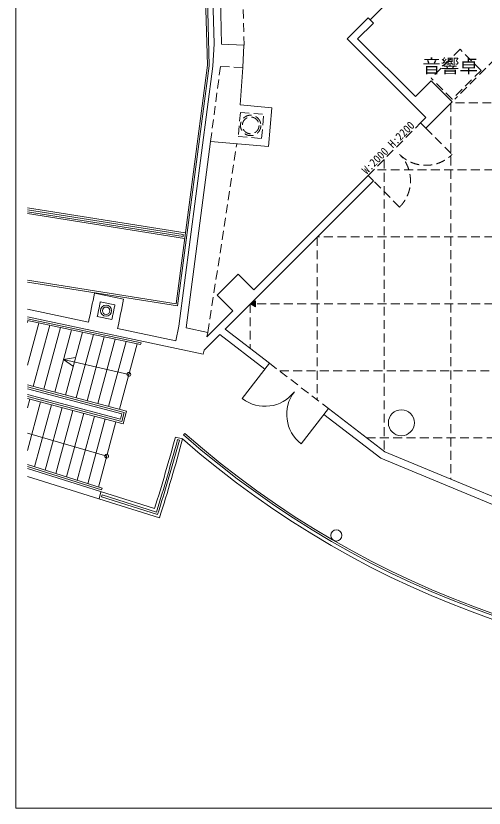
# Model space of a CAD drawing. Units: millimetres, scale not verified. Extents: x -36057 to 20255, y -22762 to 18611.
# Drawn here: x -36057 to -23448, y -20589 to 726 of the extents above; entities that cross this region are included whole.
import ezdxf
from ezdxf.enums import TextEntityAlignment as Align

# ---------------------------------------------------------------- set-up
doc = ezdxf.new("R2010")
doc.units = ezdxf.units.MM
doc.header["$LTSCALE"] = 200
doc.linetypes.add('DASHED1', pattern=[1.8, 1.2, -0.6])
doc.linetypes.add('DASHED2', pattern=[3, 2, -1])
for name, color, linetype, lineweight in [('1-0_121', 7, 'Continuous', 9), ('1-2_130', 7, 'DASHED1', 9), ('1-A', 7, 'Continuous', 9), ('1-E', 7, 'Continuous', 9), ('1-F', 7, 'Continuous', 9), ('F-F', 7, 'Continuous', 9)]:
    doc.layers.add(name, color=color, linetype=linetype, lineweight=lineweight)
doc.styles.add('HGｺﾞｼｯｸE', font='')
doc.styles.add('ＭＳ ゴシック', font='')
doc.styles.get('HGｺﾞｼｯｸE').set_extended_font_data('HGｺﾞｼｯｸE')
doc.styles.get('ＭＳ ゴシック').set_extended_font_data('MS Gothic')

msp = doc.modelspace()

# ---------------------------------------------------------------- linework, layer by layer
at = {"layer": '1-0_121'}
for p, q in [((-31096.9, 6958.6), (-30899, -600)), ((-31050.5, 6982.2), (-30851.4, -621.2)), ((-30516.6, -35), (-30699.6, 6953.1)), ((-30716.9, -24.5), (-30894.1, 6741.8)), ((-25476.8, 1664.6), (-26519.8, 621.6)), ((-26572.8, 674.6), (-27138.5, 109)), ((-26431.4, 533.2), (-26572.8, 674.6)), ((-26431.4, 533.2), (-26855.6, 109)), ((-25300, -1446.7), (-26855.6, 109)), ((-30716.9, -24.5), (-30748.3, -623.7)), ((-30516.6, -35), (-29918, -66.4)), ((-29918, -66.4), (-29949.4, -665.5)), ((-31743.9, -7017.4), (-30899, -600)), ((-30851.4, -621.2), (-31701, -7074.8)), ((-31670, -7623.8), (-30748.3, -623.7)), ((-24875.7, -1022.4), (-25300, -1446.7)), ((-25158.6, -2153.8), (-25017.2, -2295.2)), ((-24875.7, -2153.8), (-25017.2, -2295.2)), ((-31473.6, -7664.3), (-30813.9, -2653.8)), ((-29256.6, -2790.1), (-30813.9, -2653.8)), ((-26572.8, -3568), (-29648.7, -6643.9)), ((-26572.8, -3568), (-26431.4, -3709.4)), ((-26431.4, -3709.4), (-29507.3, -6785.3)), ((-35744.4, -4441.7), (-31493.4, -5114.9)), ((-35744.4, -4492.3), (-31549.3, -5156.7)), ((-35744.4, -4542.9), (-31555.9, -5206.3)), ((-35744.4, -4593.5), (-31513, -5263.7)), ((-31549.3, -5156.7), (-31555.9, -5206.3)), ((-35744.4, -6383.7), (-31743.9, -7017.4)), ((-30073, -6219.6), (-30638.7, -6785.3)), ((-29648.7, -6643.9), (-30073, -6219.6)), ((-35744.4, -6434.4), (-31701, -7074.8)), ((-33938.4, -6731.4), (-33155.8, -6897.8)), ((-30638.7, -6785.3), (-30214.4, -7209.6)), ((-35744.4, -7165.4), (-34099.7, -7515)), ((-30912.5, -7907.7), (-30214.4, -7209.6)), ((-35744.4, -7369.9), (-31012, -8375.8)), ((-35744.4, -7421), (-32686.4, -8071)), ((-35744.4, -7472.1), (-32699.4, -8119.4)), ((-35744.4, -7520.1), (-35732.2, -7474.7)), ((-35744.4, -8669.2), (-35438.3, -7537.2)), ((-35589.5, -9245.2), (-35144.4, -7599.7)), ((-35299.3, -9321.6), (-34850.5, -7662.1)), ((-31669.8, -7622.6), (-31752.9, -8013.9)), ((-31473.6, -7664.3), (-30887.2, -7788.9)), ((-35009.2, -9398), (-34556.6, -7724.6)), ((-34719.1, -9474.4), (-34262.8, -7787.1)), ((-34429, -9550.8), (-33968.9, -7849.5)), ((-33317.2, -7681.4), (-31752.9, -8013.9)), ((-30988.8, -8266.9), (-30566.7, -7844.7)), ((-30887.2, -7788.9), (-30912.5, -7907.7)), ((-29350.1, -8778.3), (-30566.7, -7844.7)), ((-34138.9, -9627.1), (-33675, -7912)), ((-33848.7, -9703.5), (-33381.1, -7974.5)), ((-33558.6, -9779.9), (-33087.2, -8036.9)), ((-33268.5, -9856.3), (-32793.3, -8099.4)), ((-32699.4, -8119.4), (-32686.4, -8071)), ((-30988.8, -8266.9), (-31012, -8375.8)), ((-34451.4, -8464.4), (-34771.5, -8519.1)), ((-34771.5, -8519.1), (-33014.9, -8918.6)), ((-34506.5, -8706.8), (-34771.5, -8519.1)), ((-29228.3, -8619.6), (-29958.8, -9571.6)), ((-33076.2, -9906.9), (-35744.4, -9204.4)), ((-33137.3, -9942.5), (-35744.4, -9256.1)), ((-33198.4, -9978.1), (-35744.4, -9307.8)), ((-33236.7, -10123.2), (-35744.4, -9462.9)), ((-33201.1, -10184.3), (-35744.4, -9514.7)), ((-33165.5, -10245.3), (-35744.4, -9566.4)), ((-35680.8, -9583.1), (-35744.4, -9818.3)), ((-35390.7, -9659.5), (-35744.4, -10967.3)), ((-35100.6, -9735.9), (-35552.9, -11408.2)), ((-34810.5, -9812.2), (-35266.5, -11498.5)), ((-34520.4, -9888.6), (-34980.2, -11588.8)), ((-34230.2, -9965), (-34693.8, -11679.1)), ((-33198.4, -9978.1), (-33236.7, -10123.2)), ((-33137.3, -9942.5), (-33201.1, -10184.3)), ((-33076.2, -9906.9), (-33165.5, -10245.3)), ((-28372.1, -10789.1), (-27641.6, -9837.1)), ((-27763.4, -9995.8), (-26226.7, -11174.9)), ((-27641.6, -9837.1), (-26125.8, -11000.2)), ((-33940.1, -10041.4), (-34407.5, -11769.4)), ((-33650, -10117.8), (-34121.1, -11859.7)), ((-33359.9, -10194.2), (-33834.7, -11949.9)), ((-35744.4, -10503.1), (-33610, -11119)), ((-31761.2, -10604.5), (-31568, -10656.2)), ((-31506, -10510.7), (-31540, -10547.3)), ((-31701.8, -10672.2), (-31653.5, -10685.1)), ((-26226.7, -11174.9), (-20799.9, -13422.8)), ((-35744.4, -11347.8), (-33735, -11981.4)), ((-35744.4, -11400.3), (-33750, -12029.1)), ((-35744.4, -11452.7), (-32321.9, -12531.8)), ((-35744.4, -11662.4), (-32191.3, -12782.7)), ((-33817.3, -12270), (-33765.1, -12076.8)), ((-33750, -12029.1), (-33735, -11981.4)), ((-33749.4, -12210.4), (-33736.3, -12162.1)), ((-32239.5, -12686.4), (-33749.4, -12210.4)), ((-32272.2, -12623.7), (-33736.3, -12162.1))]:
    msp.add_line(p, q, dxfattribs=at)
at = {"layer": '1-0_121', "linetype": 'DASHED1'}
for p, q in [((-30010.4, -1870.9), (-30067, -2518.4)), ((-30010.4, -1870.9), (-29381.7, -1925.9)), ((-29438.4, -2573.4), (-29381.7, -1925.9)), ((-25017.2, -2295.2), (-24310, -3002.3)), ((-30067, -2518.4), (-29438.4, -2573.4)), ((-25724.3, -4416.5), (-26431.4, -3709.4))]:
    msp.add_line(p, q, dxfattribs=at)
at = {"layer": '1-0_121', "linetype": 'DASHED2'}
for p, q in [((-33781.8, -6969.2), (-33390.6, -7052.4)), ((-33862.5, -7361), (-33471.2, -7444.1))]:
    msp.add_line(p, q, dxfattribs=at)
at = {"layer": '1-0_121'}
for points in [[(-27138.5, 109), (-25017.2, -2012.4), (-25158.6, -2153.8)], [(-24875.7, -2153.8), (-24310, -1588.1), (-24875.7, -1022.4)], [(-29256.6, -2790.1), (-29165.1, -1744.1), (-30014.6, -1669.7)], [(-29228.3, -8619.6), (-30424, -7702.1), (-29507.3, -6785.3)], [(-26125.8, -11000.2), (-20747.7, -13227.9), (-18853.4, -13477.3)]]:
    msp.add_lwpolyline(points, dxfattribs=at)
at = {"layer": '1-0_121', "linetype": 'DASHED1'}
msp.add_lwpolyline([(-30813.9, -2653.8), (-30548, -634.2), (-29949.4, -665.5)], dxfattribs=at)
for radius in [275, 225]:
    msp.add_circle((-29733.8, -2221.3), radius, dxfattribs=at)
at = {"layer": '1-0_121'}
for centre, radius in [((-33626.7, -7206.6), 150), ((-33626.7, -7206.6), 100), ((-33014.9, -8918.6), 50), ((-25676.2, -10221.5), 350), ((-33610, -11119), 50), ((-27426.2, -13252.6), 150)]:
    msp.add_circle(centre, radius, dxfattribs=at)
for centre, radius, start, end in [((-79468.8, 2129.9), 49600, 355.60647, 356.76896), ((-79538.2, 2245.5), 46475, 347.87672, 348.86301), ((-79538.2, 2245.5), 47275, 347.8788, 348.84841), ((-14976.2, 8311.4), 25050, 228.71002, 315.80057), ((-14976.2, 8311.4), 25200, 228.8225, 315.7958), ((-14976.2, 8311.4), 25100, 228.70696, 315.79897), ((-29350.1, -8778.3), 1000, 232.5, 322.5), ((-27763.4, -9995.8), 1000, 142.5, 232.5), ((-79464.8, 2229.9), 49400, 342.61333, 344.94149), ((-79464.8, 2229.9), 49600, 342.38184, 344.94177), ((-79464.8, 2229.9), 49475, 342.52895, 344.88369), ((-79464.8, 2229.9), 49525, 342.47108, 344.88382)]:
    msp.add_arc(centre, radius, start, end, dxfattribs=at)
at = {"layer": '1-0_121', "linetype": 'DASHED1'}
for centre, start, end in [((-26431.4, -3709.4), 315, 45), ((-25017.2, -2295.2), 225, 315)]:
    msp.add_arc(centre, 1000, start, end, dxfattribs=at)
at = {"layer": '1-0_121', "linetype": 'DASHED2'}
for radius, start, end in [(46675, 348.12276, 348.61379), (47075, 348.12171, 348.60857)]:
    msp.add_arc((-79538.2, 2245.5), radius, start, end, dxfattribs=at)
at = {"layer": '1-2_130'}
for p, q in [((-29910.9, -66.2), (-30096.4, 7016.5)), ((-20350.2, 2371.7), (-24239.3, -1517.4)), ((-24097.9, -173.9), (-24875.7, -951.7)), ((-23532.2, -739.6), (-24097.9, -173.9)), ((-30887.2, -7788.9), (-30106.1, -2715.8))]:
    msp.add_line(p, q, dxfattribs=at)
msp.add_lwpolyline([(-23532.2, -739.6), (-24310, -1517.4), (-24875.7, -951.7)], dxfattribs=at)
at = {"layer": '1-E'}
for p, q in [((-29742.6, -7020.7), (-29601.2, -6939)), ((-29742.6, -7020.7), (-29601.2, -7102.3)), ((-29740.7, -7021.8), (-29740.7, -7019.6)), ((-29735.7, -7024.7), (-29735.7, -7016.7)), ((-29730.7, -7027.6), (-29730.7, -7013.8)), ((-29725.7, -7030.5), (-29725.7, -7010.9)), ((-29720.7, -7033.3), (-29720.7, -7008.1)), ((-29715.7, -7036.2), (-29715.7, -7005.2)), ((-29710.7, -7039.1), (-29710.7, -7002.3)), ((-29705.7, -7042), (-29705.7, -6999.4)), ((-29700.7, -7044.9), (-29700.7, -6996.5)), ((-29695.7, -7047.8), (-29695.7, -6993.6)), ((-29690.7, -7050.7), (-29690.7, -6990.7)), ((-29685.7, -7053.5), (-29685.7, -6987.8)), ((-29680.7, -7056.4), (-29680.7, -6985)), ((-29675.7, -7059.3), (-29675.7, -6982.1)), ((-29670.7, -7062.2), (-29670.7, -6979.2)), ((-29665.7, -7065.1), (-29665.7, -6976.3)), ((-29660.7, -7068), (-29660.7, -6973.4)), ((-29655.7, -7070.9), (-29655.7, -6970.5)), ((-29650.7, -7073.8), (-29650.7, -6967.6)), ((-29645.7, -7076.6), (-29645.7, -6964.7)), ((-29640.7, -7079.5), (-29640.7, -6961.9)), ((-29635.7, -7082.4), (-29635.7, -6959)), ((-29630.7, -7085.3), (-29630.7, -6956.1)), ((-29625.7, -7088.2), (-29625.7, -6953.2)), ((-29620.7, -7091.1), (-29620.7, -6950.3)), ((-29615.7, -7094), (-29615.7, -6947.4)), ((-29610.7, -7096.8), (-29610.7, -6944.5)), ((-29605.7, -7099.7), (-29605.7, -6941.7)), ((-29601.2, -6939), (-29601.2, -7102.3))]:
    msp.add_line(p, q, dxfattribs=at)
at = {"layer": '1-F', "color": 4, "linetype": 'DASHED1'}
for p, q in [((-24340.5, -1618.6), (-24340.5, -11739.7)), ((-20736.2, -1614.3), (-24336.2, -1614.3)), ((-26572.8, -3568), (-25158.6, -2153.8)), ((-26142.7, -3137.9), (-26142.7, -10987.3)), ((-2682.7, -3416.4), (-26421.2, -3416.4)), ((-27944.8, -5222.8), (-27944.8, -9604.5)), ((-880.6, -5218.6), (-27940.5, -5218.6)), ((-29746.9, -7025), (-29746.9, -8221.6)), ((921.5, -7020.7), (-29742.6, -7020.7)), ((-29228.3, -8619.6), (-27641.6, -9837.1)), ((-989, -8822.8), (-28963.4, -8822.8)), ((-3337.6, -10625), (-26614.8, -10625))]:
    msp.add_line(p, q, dxfattribs=at)
at = {"layer": 'F-F'}
msp.add_line((-36056.7, -20589.1), (19943.3, -20589.1), dxfattribs=at)
msp.add_lwpolyline([(19943.3, 18610.9), (-36056.7, 18610.9), (-36056.7, -20589.1)], dxfattribs=at)

# ---------------------------------------------------------------- texts
at = {"layer": '1-A', "style": 'HGｺﾞｼｯｸE'}
msp.add_text('音響卓', height=366.6, dxfattribs=at).set_placement((-25115.6, -915.5), align=Align.BOTTOM_LEFT)
at = {"layer": '1-A', "style": 'ＭＳ ゴシック', "width": 0.95}
msp.add_text('W:2000 H:2200', height=219.9, rotation=45, dxfattribs=at).set_placement((-26561.2, -3596.3), align=Align.BOTTOM_LEFT)

doc.saveas('drawing.dxf')
